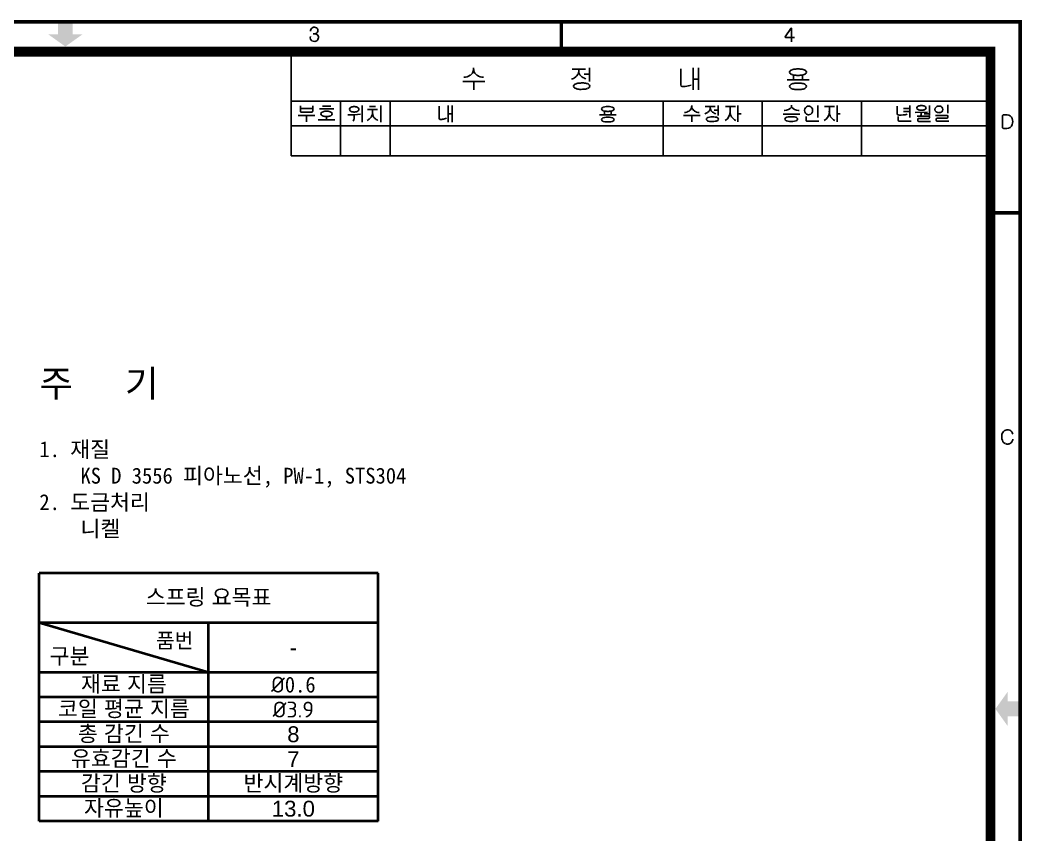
# Model space of a CAD drawing. Header units: millimetres. Extents: x 20 to 420, y 20 to 297.
# Drawn here: x 218.4 to 420.4, y 133.1 to 297.4 of the extents above; entities that cross this region are included whole.
import ezdxf

# ---------------------------------------------------------------- set-up
doc = ezdxf.new("R2010")
doc.units = ezdxf.units.MM
doc.layers.add('0 @ 1', color=7, linetype='Continuous')
doc.layers.add('DIM', color=2, linetype='Continuous', lineweight=9)
doc.layers.add('OUTLINE', color=3, linetype='Continuous', lineweight=40)
doc.styles.get("Standard").update_dxf_attribs({"font": 'arial.ttf'})
doc.styles.add('굴림', font='', dxfattribs={"height": 3.2})
doc.styles.get('굴림').set_extended_font_data('GulimChe')

# ---------------------------------------------------------------- blocks, each defined once
blk = doc.blocks.new('A-3_규격도면_동인광학')
for points in [[(209, 277), (206, 277), (206, 274.5), (204, 274.5), (207.5, 272), (211, 274.5), (209, 274.5)], [(400, 137), (400, 140), (397.5, 140), (397.5, 142), (395, 138.5), (397.5, 135), (397.5, 137)]]:
    blk.add_hatch(color=256).paths.add_polyline_path(points)
for p, q in [((256.94, 275.08), (256.94, 275.21)), ((352.63, 273.98), (353.73, 275.67)), ((353.91, 275.62), (353.91, 272.94)), ((257.85, 274.57), (257.46, 274.57)), ((257.85, 274.57), (257.86, 274.56)), ((354.52, 273.82), (352.71, 273.82)), ((253, 270), (253, 250)), ((289.81, 267.48), (289.81, 267.71)), ((289.81, 267.71), (289.81, 267.48)), ((309.64, 267.46), (312.35, 267.46)), ((310.99, 267.46), (310.99, 267.03)), ((313.19, 267.7), (313.19, 264.98)), ((331.6, 267.53), (331.6, 264.26)), ((334.07, 267.7), (334.07, 263.25)), ((335.14, 267.7), (335.14, 263.25)), ((287.62, 264.98), (292.09, 264.98)), ((289.84, 264.98), (289.84, 263.26)), ((313.18, 266.46), (312.08, 266.46)), ((334.07, 265.46), (335.14, 265.46)), ((352.99, 265.27), (357.44, 265.27)), ((357.44, 265.27), (352.99, 265.27)), ((354.26, 266.14), (354.26, 265.27)), ((356.14, 266.16), (356.14, 265.27)), ((253, 261), (393, 261)), ((263, 250), (263, 261)), ((273, 250), (273, 261)), ((328, 250), (328, 261)), ((348, 250), (348, 261)), ((368, 250), (368, 261)), ((254.88, 260.06), (254.88, 258.94)), ((254.88, 259.55), (257.36, 259.55)), ((255.1, 258.75), (257.16, 258.75)), ((257.36, 258.99), (257.36, 260.07)), ((258.71, 259.48), (261.63, 259.48)), ((259.34, 260), (260.99, 260)), ((260.02, 258.98), (260.16, 258.98)), ((260.16, 258.98), (260.29, 258.98)), ((265.62, 259.91), (265.73, 259.91)), ((265.73, 258.81), (265.62, 258.81)), ((265.73, 259.91), (265.83, 259.91)), ((265.83, 258.81), (265.73, 258.81)), ((267.31, 260.11), (267.31, 256.79)), ((268.44, 259.33), (270.4, 259.33)), ((268.83, 259.91), (270.01, 259.91)), ((269.42, 259.33), (269.42, 258.74)), ((271.09, 260.1), (271.09, 256.79)), ((282.83, 260.01), (282.83, 257.56)), ((284.69, 260.12), (284.69, 256.79)), ((285.5, 260.12), (285.5, 256.79)), ((316.16, 258.9), (316.16, 258.25)), ((317.56, 258.91), (317.56, 258.25)), ((333.77, 259.97), (333.77, 260.14)), ((333.77, 260.14), (333.77, 259.97)), ((336.49, 259.95), (338.52, 259.95)), ((337.5, 259.95), (337.5, 259.62)), ((339.12, 259.21), (338.29, 259.21)), ((339.12, 260.14), (339.12, 258.09)), ((340.59, 259.9), (342.57, 259.9)), ((341.54, 259.9), (341.54, 258.97)), ((343.1, 260.14), (343.1, 256.81)), ((352.39, 259.1), (352.5, 259.1)), ((353.9, 259.82), (353.9, 260.16)), ((355.3, 259.1), (355.41, 259.1)), ((356.53, 259.13), (356.53, 259.16)), ((356.53, 259.12), (356.53, 259.13)), ((358.14, 259.16), (358.14, 259.13)), ((358.14, 259.13), (358.14, 259.12)), ((359.18, 260.15), (359.18, 257.72)), ((360.57, 259.9), (362.55, 259.9)), ((361.52, 259.9), (361.52, 258.97)), ((363.08, 260.14), (363.08, 256.81)), ((375.21, 259.99), (375.21, 258.46)), ((376.44, 259.53), (377.74, 259.53)), ((376.45, 258.9), (377.74, 258.9)), ((377.74, 260.12), (377.74, 257.69)), ((378.8, 258.71), (381.28, 258.78)), ((380.05, 258.74), (380.07, 258.5)), ((381.68, 260.11), (381.68, 258.08)), ((381.68, 258.08), (381.68, 260.11)), ((385.41, 260.28), (385.41, 258.56)), ((254.44, 258.08), (257.8, 258.08)), ((256.12, 258.08), (256.12, 256.81)), ((258.5, 257.24), (261.84, 257.24)), ((260.16, 257.89), (260.02, 257.89)), ((260.29, 257.89), (260.16, 257.89)), ((260.16, 257.89), (260.16, 257.24)), ((264.44, 258.22), (264.55, 258.22)), ((265.73, 258.25), (265.72, 257.65)), ((284.69, 258.44), (285.5, 258.44)), ((315.2, 258.25), (318.54, 258.25)), ((318.54, 258.25), (315.2, 258.25)), ((332.14, 258.09), (335.49, 258.09)), ((333.8, 258.09), (333.8, 256.8)), ((343.1, 258.46), (343.73, 258.46)), ((352.24, 258.41), (355.57, 258.41)), ((356.82, 257.9), (356.82, 257.15)), ((357.01, 256.99), (359.39, 256.99)), ((363.08, 258.46), (363.71, 258.46)), ((375.42, 258.22), (375.59, 258.2)), ((375.42, 257.88), (375.42, 257.12)), ((375.61, 256.97), (377.99, 256.97)), ((379.21, 257.99), (381.51, 257.99)), ((379.34, 257.34), (379.34, 257.07)), ((381.5, 257.52), (379.49, 257.51)), ((379.55, 256.92), (381.9, 256.92)), ((381.68, 258.46), (380.66, 258.46)), ((382.95, 258.13), (385.24, 258.13)), ((383.07, 257.4), (383.07, 257.13)), ((385.23, 257.58), (383.22, 257.56)), ((383.28, 256.98), (385.63, 256.98)), ((396.42, 255.76), (396.42, 258)), ((396.65, 258.23), (397.34, 258.23)), ((253, 256), (393, 256)), ((253, 250), (393, 250)), ((398.48, 193.86), (398.45, 194.04))]:
    blk.add_line(p, q)
for points, const_width in [([(0, 0), (0, 277), (400, 277), (400, 0)], 0.7), ([(21, 6), (21, 271), (394, 271), (394, 6)], 2)]:
    blk.add_lwpolyline(points, close=True, dxfattribs=dict(const_width=const_width))
at = {"const_width": 0.7}
for points in [[(307.5, 277), (307.5, 270.33)], [(400, 238.5), (393.33, 238.5)]]:
    blk.add_lwpolyline(points, dxfattribs=at)
for centre, radius, start, end in [((257.62, 275.21), 0.682, 98.2529, 180), ((257.67, 274.87), 1.03, 75.0181, 98.2529), ((257.76, 275.21), 0.675, 44.0835, 75.0181), ((257.71, 275.26), 0.714, 307.7909, 348.3143), ((257.79, 275.24), 0.63, 348.3143, 44.0835), ((353.81, 275.62), 0.1, 0, 147.0627), ((257.8, 273.84), 0.927, 169.7156, 200.2921), ((257.54, 273.74), 0.649, 200.2921, 239.5601), ((257.77, 274.14), 1.1, 239.5601, 270.0539), ((257.77, 273.71), 0.675, 270.0539, 309.2304), ((257.75, 275.2), 0.644, 278.5791, 307.7909), ((257.83, 273.89), 0.674, 69.434, 87.2286), ((257.81, 273.86), 0.712, 352.9335, 69.434), ((257.63, 273.88), 0.896, 309.2304, 352.9335), ((352.71, 273.92), 0.1, 147.0627, 270), ((288.22, 267.56), 1.61, 302.6699, 326.0061), ((288.34, 267.48), 1.47, 326.0061, 0), ((291.27, 267.48), 1.47, 180, 213.9939), ((291.39, 267.56), 1.61, 213.9939, 237.3301), ((309.75, 267.03), 1.24, 332.5484, 0), ((312.21, 267.03), 1.22, 180, 209.5054), ((353.99, 266.81), 0.483, 130.787, 175.4096), ((353.99, 266.89), 0.483, 184.5904, 229.213), ((354.21, 266.55), 0.827, 105.5854, 130.787), ((355.06, 263.51), 3.98, 94.5784, 105.5854), ((355.2, 261.72), 5.77, 90, 94.5784), ((355.2, 261.72), 5.77, 85.4216, 90), ((355.35, 263.51), 3.98, 74.4146, 85.4216), ((356.19, 266.55), 0.827, 49.213, 74.4146), ((356.42, 266.81), 0.483, 4.5904, 49.213), ((356.42, 266.89), 0.483, 310.787, 355.4096), ((287.7, 268.37), 2.57, 273.0377, 302.6699), ((291.91, 268.37), 2.57, 237.3301, 266.9623), ((308.82, 267.87), 2.53, 285.8538, 306.2125), ((309.23, 267.3), 1.82, 306.2125, 332.5484), ((311.53, 260.68), 3.98, 94.5784, 105.5854), ((312.41, 267.15), 1.45, 209.5054, 237.9626), ((311.24, 265.92), 1.27, 268.7527, 282.7614), ((311.52, 258.91), 5.77, 85.4216, 90), ((314.96, 271.23), 6.27, 237.9626, 246.4471), ((311.66, 260.7), 3.98, 74.4146, 85.4216), ((354.21, 267.15), 0.827, 229.213, 254.4146), ((355.06, 270.18), 3.98, 254.4146, 265.4216), ((355.06, 260.66), 3.98, 94.5784, 105.5854), ((355.2, 271.97), 5.77, 265.4216, 270), ((355.2, 258.87), 5.77, 90, 94.5784), ((355.2, 271.97), 5.77, 270, 274.5784), ((355.2, 258.87), 5.77, 85.4216, 90), ((355.35, 270.18), 3.98, 274.5784, 285.5854), ((355.35, 260.66), 3.98, 74.4146, 85.4216), ((356.19, 267.15), 0.827, 285.5854, 310.787), ((310.45, 263.98), 0.483, 130.787, 175.4096), ((310.45, 264.06), 0.483, 184.5904, 229.213), ((310.68, 263.72), 0.827, 105.5854, 130.787), ((310.68, 264.32), 0.827, 229.213, 254.4146), ((311.53, 267.35), 3.98, 254.4146, 265.4216), ((311.38, 264.51), 1.14, 261.1286, 276.7421), ((311.52, 269.15), 5.77, 270, 274.5784), ((311.66, 267.36), 3.98, 274.5784, 285.5854), ((312.51, 263.73), 0.827, 49.213, 74.4146), ((312.51, 264.33), 0.827, 285.5854, 310.787), ((312.73, 263.99), 0.483, 4.5904, 49.213), ((312.73, 264.07), 0.483, 310.787, 355.4096), ((331.91, 264.26), 0.317, 180, 264.2158), ((332.13, 266.44), 2.51, 264.2158, 277.7589), ((331.72, 269.48), 5.58, 277.7589, 290.2961), ((353.99, 263.95), 0.483, 130.787, 175.4096), ((353.99, 264.03), 0.483, 184.5904, 229.213), ((354.21, 263.69), 0.827, 105.5854, 130.787), ((354.21, 264.29), 0.827, 229.213, 254.4146), ((355.06, 267.33), 3.98, 254.4146, 265.4216), ((355.2, 269.12), 5.77, 265.4216, 270), ((355.2, 269.12), 5.77, 270, 274.5784), ((355.35, 267.33), 3.98, 274.5784, 285.5854), ((356.19, 263.69), 0.827, 49.213, 74.4146), ((356.19, 264.29), 0.827, 285.5854, 310.787), ((356.42, 263.95), 0.483, 4.5904, 49.213), ((356.42, 264.03), 0.483, 310.787, 355.4096), ((255.08, 258.94), 0.196, 180, 274.282), ((257.16, 258.95), 0.2, 270, 11.7778), ((259.47, 258.39), 0.459, 117.2376, 174.097), ((260.02, 257.33), 1.65, 90, 117.2376), ((260.29, 257.33), 1.65, 62.7624, 90), ((260.84, 258.39), 0.459, 5.903, 62.7624), ((265.14, 259.4), 0.349, 125.2188, 180.6071), ((265.16, 259.34), 0.37, 171.6182, 233.7956), ((265.62, 258.74), 1.16, 90, 126.2044), ((265.62, 259.98), 1.16, 233.7956, 270), ((265.83, 258.74), 1.16, 53.7956, 90), ((265.83, 259.98), 1.16, 270, 306.2044), ((266.32, 259.4), 0.349, 359.3929, 54.7812), ((266.3, 259.34), 0.37, 306.2044, 8.3818), ((267.67, 258.74), 1.75, 337.7895, 0), ((271.35, 258.74), 1.93, 180, 203.0854), ((315.95, 259.4), 0.362, 130.787, 175.4096), ((315.95, 259.45), 0.362, 184.5904, 229.213), ((316.12, 259.2), 0.62, 105.5854, 130.787), ((316.12, 259.65), 0.62, 229.213, 254.4146), ((316.75, 256.92), 2.98, 94.5784, 105.5854), ((316.75, 261.93), 2.98, 254.4146, 265.4216), ((316.86, 255.58), 4.33, 90, 94.5784), ((316.86, 263.27), 4.33, 265.4216, 270), ((316.86, 255.58), 4.33, 85.4216, 90), ((316.86, 263.27), 4.33, 270, 274.5784), ((316.97, 256.92), 2.98, 74.4146, 85.4216), ((316.97, 261.93), 2.98, 274.5784, 285.5854), ((317.6, 259.2), 0.62, 49.213, 74.4146), ((317.6, 259.65), 0.62, 285.5854, 310.787), ((317.77, 259.4), 0.362, 4.5904, 49.213), ((317.77, 259.45), 0.362, 310.787, 355.4096), ((332.2, 260.63), 1.92, 273.0377, 302.6699), ((332.59, 260.03), 1.2, 302.6699, 326.0061), ((332.67, 259.97), 1.1, 326.0061, 0), ((334.87, 259.97), 1.1, 180, 213.9939), ((334.96, 260.03), 1.2, 213.9939, 237.3301), ((335.35, 260.63), 1.92, 237.3301, 266.9623), ((335.87, 260.25), 1.89, 285.8538, 306.2125), ((336.18, 259.83), 1.37, 306.2125, 332.5484), ((336.57, 259.62), 0.93, 332.5484, 0), ((338.41, 259.62), 0.912, 180, 209.5054), ((338.56, 259.71), 1.08, 209.5054, 237.9626), ((340.48, 262.77), 4.7, 237.9626, 246.4471), ((339.47, 258.88), 2.07, 300.5811, 2.4003), ((343.45, 258.86), 1.92, 176.6607, 245.4492), ((352.5, 260.86), 1.75, 270, 322.3934), ((353.85, 259.82), 0.0491, 322.3934, 2.3593), ((355.3, 260.86), 1.75, 217.6066, 270), ((357.41, 259.16), 0.879, 107.9102, 180), ((357.41, 259.12), 0.879, 180, 252.0898), ((357.3, 259.48), 0.54, 86.785, 107.9102), ((357.36, 259.48), 0.54, 72.0898, 93.215), ((357.26, 259.16), 0.879, 0, 72.0898), ((357.26, 259.12), 0.879, 287.9102, 0), ((359.45, 258.88), 2.07, 300.5811, 2.4003), ((363.43, 258.86), 1.92, 176.6607, 245.4492), ((379.56, 259.57), 0.429, 109.7033, 172.0326), ((379.56, 259.69), 0.429, 187.9674, 250.2967), ((380.08, 258.13), 1.97, 90, 109.7033), ((380.08, 261.14), 1.97, 250.2967, 270), ((380.08, 258.13), 1.97, 70.2967, 90), ((380.08, 261.14), 1.97, 270, 289.7033), ((380.6, 259.57), 0.429, 7.9674, 70.2967), ((380.6, 259.69), 0.429, 289.7033, 352.0326), ((383.37, 259.36), 0.566, 126.2971, 182.2865), ((383.37, 259.31), 0.566, 177.7135, 233.7029), ((383.6, 259.05), 0.955, 90, 126.2971), ((383.6, 259.63), 0.955, 233.7029, 270), ((383.6, 259.05), 0.955, 53.7029, 90), ((383.6, 259.63), 0.955, 270, 306.2971), ((383.83, 259.36), 0.566, 357.7135, 53.7029), ((383.83, 259.31), 0.566, 306.2971, 2.2865), ((259.47, 258.48), 0.459, 185.903, 242.7624), ((260.02, 259.55), 1.65, 242.7624, 270), ((260.29, 259.55), 1.65, 270, 297.2376), ((260.84, 258.48), 0.459, 297.2376, 354.097), ((264.55, 280.05), 21.83, 270, 276.5199), ((264.36, 257.66), 1.37, 328.1522, 359.3875), ((267.5, 258.92), 1.99, 295.4601, 314.7962), ((267.68, 258.74), 1.74, 314.7962, 337.7895), ((270.81, 258.51), 1.34, 203.0854, 227.7201), ((271.47, 259.24), 2.32, 227.7201, 245.1313), ((283.07, 257.56), 0.238, 180, 264.2158), ((283.23, 259.19), 1.88, 264.2158, 277.7589), ((282.92, 261.48), 4.18, 277.7589, 290.2961), ((315.95, 257.26), 0.362, 130.787, 175.4096), ((315.95, 257.31), 0.362, 184.5904, 229.213), ((316.12, 257.06), 0.62, 105.5854, 130.787), ((316.12, 257.51), 0.62, 229.213, 254.4146), ((316.75, 254.78), 2.98, 94.5784, 105.5854), ((316.75, 259.79), 2.98, 254.4146, 265.4216), ((316.86, 253.44), 4.33, 90, 94.5784), ((316.86, 261.13), 4.33, 265.4216, 270), ((316.86, 253.44), 4.33, 85.4216, 90), ((316.86, 261.13), 4.33, 270, 274.5784), ((316.97, 254.78), 2.98, 74.4146, 85.4216), ((316.97, 259.79), 2.98, 274.5784, 285.5854), ((317.6, 257.06), 0.62, 49.213, 74.4146), ((317.6, 257.51), 0.62, 285.5854, 310.787), ((317.77, 257.26), 0.362, 4.5904, 49.213), ((317.77, 257.31), 0.362, 310.787, 355.4096), ((337.1, 257.33), 0.362, 130.787, 175.4096), ((337.1, 257.39), 0.362, 184.5904, 229.213), ((337.26, 257.14), 0.62, 105.5854, 130.787), ((337.26, 257.59), 0.62, 229.213, 254.4146), ((337.9, 254.86), 2.98, 94.5784, 105.5854), ((337.9, 259.86), 2.98, 254.4146, 265.4216), ((337.68, 258.79), 0.954, 268.7527, 282.7614), ((337.79, 257.73), 0.852, 261.1286, 276.7421), ((337.89, 253.53), 4.33, 85.4216, 90), ((337.89, 261.22), 4.33, 270, 274.5784), ((338, 254.87), 2.98, 74.4146, 85.4216), ((338, 259.87), 2.98, 274.5784, 285.5854), ((338.63, 257.15), 0.62, 49.213, 74.4146), ((338.63, 257.6), 0.62, 285.5854, 310.787), ((338.8, 257.34), 0.362, 4.5904, 49.213), ((338.8, 257.4), 0.362, 310.787, 355.4096), ((352.93, 257.35), 0.362, 130.787, 175.4096), ((352.93, 257.41), 0.362, 184.5904, 229.213), ((353.1, 257.16), 0.62, 105.5854, 130.787), ((353.1, 257.61), 0.62, 229.213, 254.4146), ((353.73, 254.88), 2.98, 94.5784, 105.5854), ((353.73, 259.88), 2.98, 254.4146, 265.4216), ((353.84, 253.54), 4.33, 90, 94.5784), ((353.84, 261.23), 4.33, 265.4216, 270), ((353.84, 253.54), 4.33, 85.4216, 90), ((353.84, 261.23), 4.33, 270, 274.5784), ((353.95, 254.88), 2.98, 74.4146, 85.4216), ((353.95, 259.88), 2.98, 274.5784, 285.5854), ((354.58, 257.16), 0.62, 49.213, 74.4146), ((354.58, 257.61), 0.62, 285.5854, 310.787), ((354.75, 257.35), 0.362, 4.5904, 49.213), ((354.75, 257.41), 0.362, 310.787, 355.4096), ((356.97, 257.15), 0.157, 180, 284.5405), ((357.3, 258.8), 0.54, 252.0898, 273.215), ((357.36, 258.8), 0.54, 266.785, 287.9102), ((375.46, 258.46), 0.246, 180, 260.961), ((375.57, 257.12), 0.157, 180, 284.5405), ((375.95, 262.55), 4.36, 265.2395, 286.478), ((379.49, 257.36), 0.15, 90.4674, 185.5199), ((379.5, 257.07), 0.158, 180, 290.6438), ((379.46, 258.49), 0.602, 313.5964, 1.5108), ((381.51, 257.7), 0.182, 265.0661, 354.5096), ((381.51, 257.81), 0.181, 5.4904, 90), ((381.43, 257.76), 0.276, 345.6737, 14.3263), ((383.22, 257.41), 0.15, 90.4674, 185.5199), ((383.23, 257.13), 0.158, 180, 290.6438), ((385.24, 257.76), 0.182, 265.0661, 354.5096), ((385.24, 257.95), 0.181, 5.4904, 90), ((384.27, 257.85), 1.16, 354.5096, 5.4904), ((396.65, 258), 0.234, 89.9627, 180), ((397.34, 257.12), 1.11, 18.7245, 90), ((396.61, 256.87), 1.88, 341.2755, 18.7245), ((396.66, 255.75), 0.241, 177.6028, 269.7704), ((396.99, 339.44), 83.93, 269.7704, 270.2296), ((397.32, 256.63), 1.12, 270.2296, 341.2755), ((398.19, 193.35), 1.93, 153.4408, 179.3877), ((397.34, 193.78), 0.968, 126.0964, 153.4408), ((397.23, 193.92), 0.786, 112.6651, 126.0964), ((397.51, 193.24), 1.52, 84.5855, 112.6651), ((397.58, 193.91), 0.857, 49.4232, 84.5855), ((397.51, 193.83), 0.962, 12.5369, 49.4232), ((398.24, 193.35), 1.97, 179.3877, 207.825), ((397.35, 192.88), 0.971, 207.825, 248.4845), ((397.46, 193.14), 1.26, 248.4845, 279.0922), ((397.51, 192.85), 0.954, 279.0922, 325.2032), ((397.17, 193.08), 1.36, 325.2032, 351.393)]:
    blk.add_arc(centre, radius, start, end)

msp = doc.modelspace()

# ---------------------------------------------------------------- linework, layer by layer
at = {"layer": 'OUTLINE'}
for p, q in [((222.217, 135.873), (222.217, 185.873)), ((290.549, 185.873), (222.217, 185.873)), ((290.549, 135.873), (290.549, 185.873)), ((290.549, 175.873), (222.217, 175.873)), ((256.383, 165.873), (222.217, 175.873)), ((256.383, 135.873), (256.383, 175.873)), ((290.549, 165.873), (222.217, 165.873)), ((290.549, 160.873), (222.217, 160.873)), ((290.549, 155.873), (222.217, 155.873)), ((290.549, 150.873), (222.217, 150.873)), ((290.549, 145.873), (222.217, 145.873)), ((290.549, 140.873), (222.217, 140.873)), ((290.549, 135.873), (222.217, 135.873))]:
    msp.add_line(p, q, dxfattribs=at)

# ---------------------------------------------------------------- block references
at = {"layer": '0 @ 1'}
msp.add_blockref('A-3_규격도면_동인광학', (20, 20), dxfattribs=at)

# ---------------------------------------------------------------- texts
at = {"layer": 'DIM', "insert": (222.271, 226.78), "char_height": 3.2, "width": 200, "attachment_point": 1, "style": '굴림'}
msp.add_mtext('{\\H1.6875x;주   기\\P}\\P1. 재질^J    KS D 3556 피아노선, PW-1, STS304\\P2. 도금처리^J    니켈', dxfattribs=at)
at = {"layer": 'DIM', "attachment_point": 5}
for s, insert, char_height, width in [('{\\C2;스프링 요목표}', (256.383, 180.873), 3.2, 68.33244), ('{\\C2;품번}', (249.542, 172.141), 3, 34.16622), ('{\\C2;구분}', (228.331, 168.987), 3.2, 34.16622), ('{\\C2;-}', (273.466, 170.873), 3.2, 34.16622), ('{\\C2;재료 지름}', (239.3, 163.373), 3.2, 34.16622), ('{\\fISOCPEUR|b0|i0|c0|p34;\\C2;%%C\\fGulimChe|b0|i0|c129|p49;0.6}', (273.466, 163.373), 3.2, 34.16622), ('{\\C2;코일 평균 지름}', (239.3, 158.373), 3.2, 34.16622), ('{\\fISOCPEUR|b0|i0|c0|p34;\\C2;%%C3.9}', (273.466, 158.373), 3.2, 34.16622), ('{\\C2;총 감긴 수}', (239.3, 153.373), 3.2, 34.16622), ('{\\C2;8}', (273.466, 153.373), 3.2, 34.16622), ('{\\C2;유효감긴 수}', (239.3, 148.373), 3.2, 34.16622), ('{\\C2;7}', (273.466, 148.373), 3.2, 34.16622), ('{\\C2;감긴 방향}', (239.3, 143.373), 3.2, 34.16622), ('{\\fGulim|b0|i0|c129|p50;\\C2;반시계방향}', (273.466, 143.373), 3.2, 34.16622), ('{\\C2;자유높이}', (239.3, 138.373), 3.2, 34.16622), ('{\\C2;13.0}', (273.466, 138.373), 3.2, 34.16622)]:
    msp.add_mtext(s, dxfattribs=dict(at, insert=insert, char_height=char_height, width=width))

doc.saveas('drawing.dxf')
